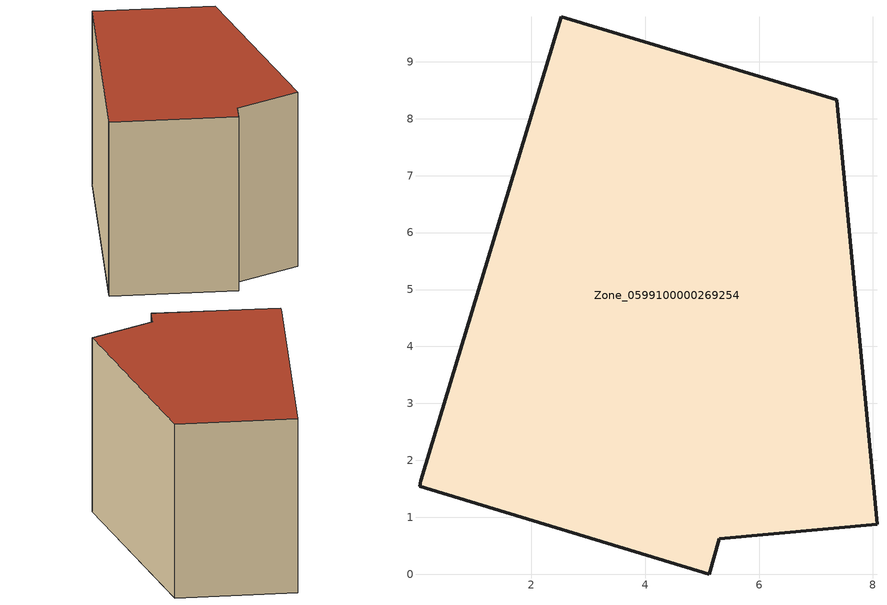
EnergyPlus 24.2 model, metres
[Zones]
Zone_0599100000269254
 floor ground (C_G): 0.03,1.54 0.05,1.64 2.52,9.79 7.36,8.33 8.07,0.88 5.3,0.62 5.12,0 z0
 wall outside (C_F): 7.36,8.33 2.52,9.79 0.05,1.64 0.03,1.54 5.12,0 5.3,0.62 8.07,0.88 7.36,8.33 z0:8.39
 roof outside (C_R): 0.05,1.64 0.03,1.54 5.12,0 5.3,0.62 8.07,0.88 7.36,8.33 2.52,9.79 z8.39
[BUILDING]
Pand.0599100000269254: North Axis=0; Terrain=City; Loads Convergence Tolerance Value=0.04; Temperature Convergence Tolerance Value=0.4; Solar Distribution=FullExterior; Maximum Number of Warmup Days=25; Minimum Number of Warmup Days=1
[Site:Location]
Rotterdam.The.Hague.AP_ZH_NLD Design_Conditions: Latitude=51.96; Longitude=4.45; Time Zone=1; Elevation=-4.5
[SITE:GROUNDTEMPERATURE:BUILDINGSURFACE]
18, 18, 18, 18, 18, 18, 18, 18, 18, 18, 18, 18
[MATERIAL] Thermal Absorptance=0.9; Solar Absorptance=0.7; Visible Absorptance=0.7
Name | Roughness | Thickness | Conductivity | Density | Specific Heat
G.TI.1975-1991 | MediumSmooth | 0.15 | 0.288461 | 540 | 1210
F.TI.1975-1991 | Rough | 0.3 | 0.230769 | 1920 | 840
R.TI.1975-1991 | MediumRough | 0.2 | 0.153846 | 1500 | 1000
[CONSTRUCTION]
C_G: G.TI.1975-1991
C_F: F.TI.1975-1991
C_R: R.TI.1975-1991
[ZONE]
Zone_0599100000269254: Type=1; Multiplier=1; Ceiling Height=Autocalculate; Volume=Autocalculate; Floor Area=autocalculate; Part of Total Floor Area=Yes
[ZONEINFILTRATION:DESIGNFLOWRATE]
Infil_Zone_0599100000269254: Zone or ZoneList or Space or SpaceList=Zone_0599100000269254; Schedule=AlwaysOn; Design Flow Rate Calculation Method=Flow/Area; Flow Rate per Floor Area=0.003; Constant Term Coefficient=1; Temperature Term Coefficient=0; Velocity Term Coefficient=0; Velocity Squared Term Coefficient=0
[HVACTEMPLATE:ZONE:IDEALLOADSAIRSYSTEM]
Zone_0599100000269254: Maximum Heating Supply Air Temperature=50; Minimum Cooling Supply Air Temperature=13; Maximum Heating Supply Air Humidity Ratio=0.0156; Minimum Cooling Supply Air Humidity Ratio=0.0077; Heating Limit=NoLimit; Cooling Limit=NoLimit; Dehumidification Control Type=ConstantSensibleHeatRatio; Cooling Sensible Heat Ratio=0.7; Dehumidification Setpoint=60; Humidification Control Type=None; Humidification Setpoint=30; Outdoor Air Method=None; Outdoor Air Flow Rate per Person=0.00944; Outdoor Air Flow Rate per Zone Floor Area=0; Outdoor Air Flow Rate per Zone=0; Demand Controlled Ventilation Type=None; Outdoor Air Economizer Type=NoEconomizer; Heat Recovery Type=None; Sensible Heat Recovery Effectiveness=0.7; Latent Heat Recovery Effectiveness=0.65
[ZONECONTROL:THERMOSTAT]
ThermostatControl_Zone_0599100000269254: Zone or ZoneList=Zone_0599100000269254; Control Type Schedule=DualSetpointControlType; Control 1=Thermostat_Zone_0599100000269254; Temperature Difference Between Cutout And Setpoint=0
[THERMOSTATSETPOINT:DUALSETPOINT]
Thermostat_Zone_0599100000269254: Heating Setpoint Temperature Schedule=HeatingSetpoint_Zone_0599100000269254; Cooling Setpoint Temperature Schedule=CoolingSetpoint_Zone_0599100000269254
[SCHEDULE:COMPACT]
HeatingSetpoint_Zone_0599100000269254: Through: 12/31, For: AllDays, Until: 24:00, 21
CoolingSetpoint_Zone_0599100000269254: Through: 12/31, For: AllDays, Until: 24:00, 24
DualSetpointControlType: Through: 12/31, For: AllDays, Until: 24:00, 4
AlwaysOn: Through: 12/31, For: AllDays, Until: 24:00, 1
